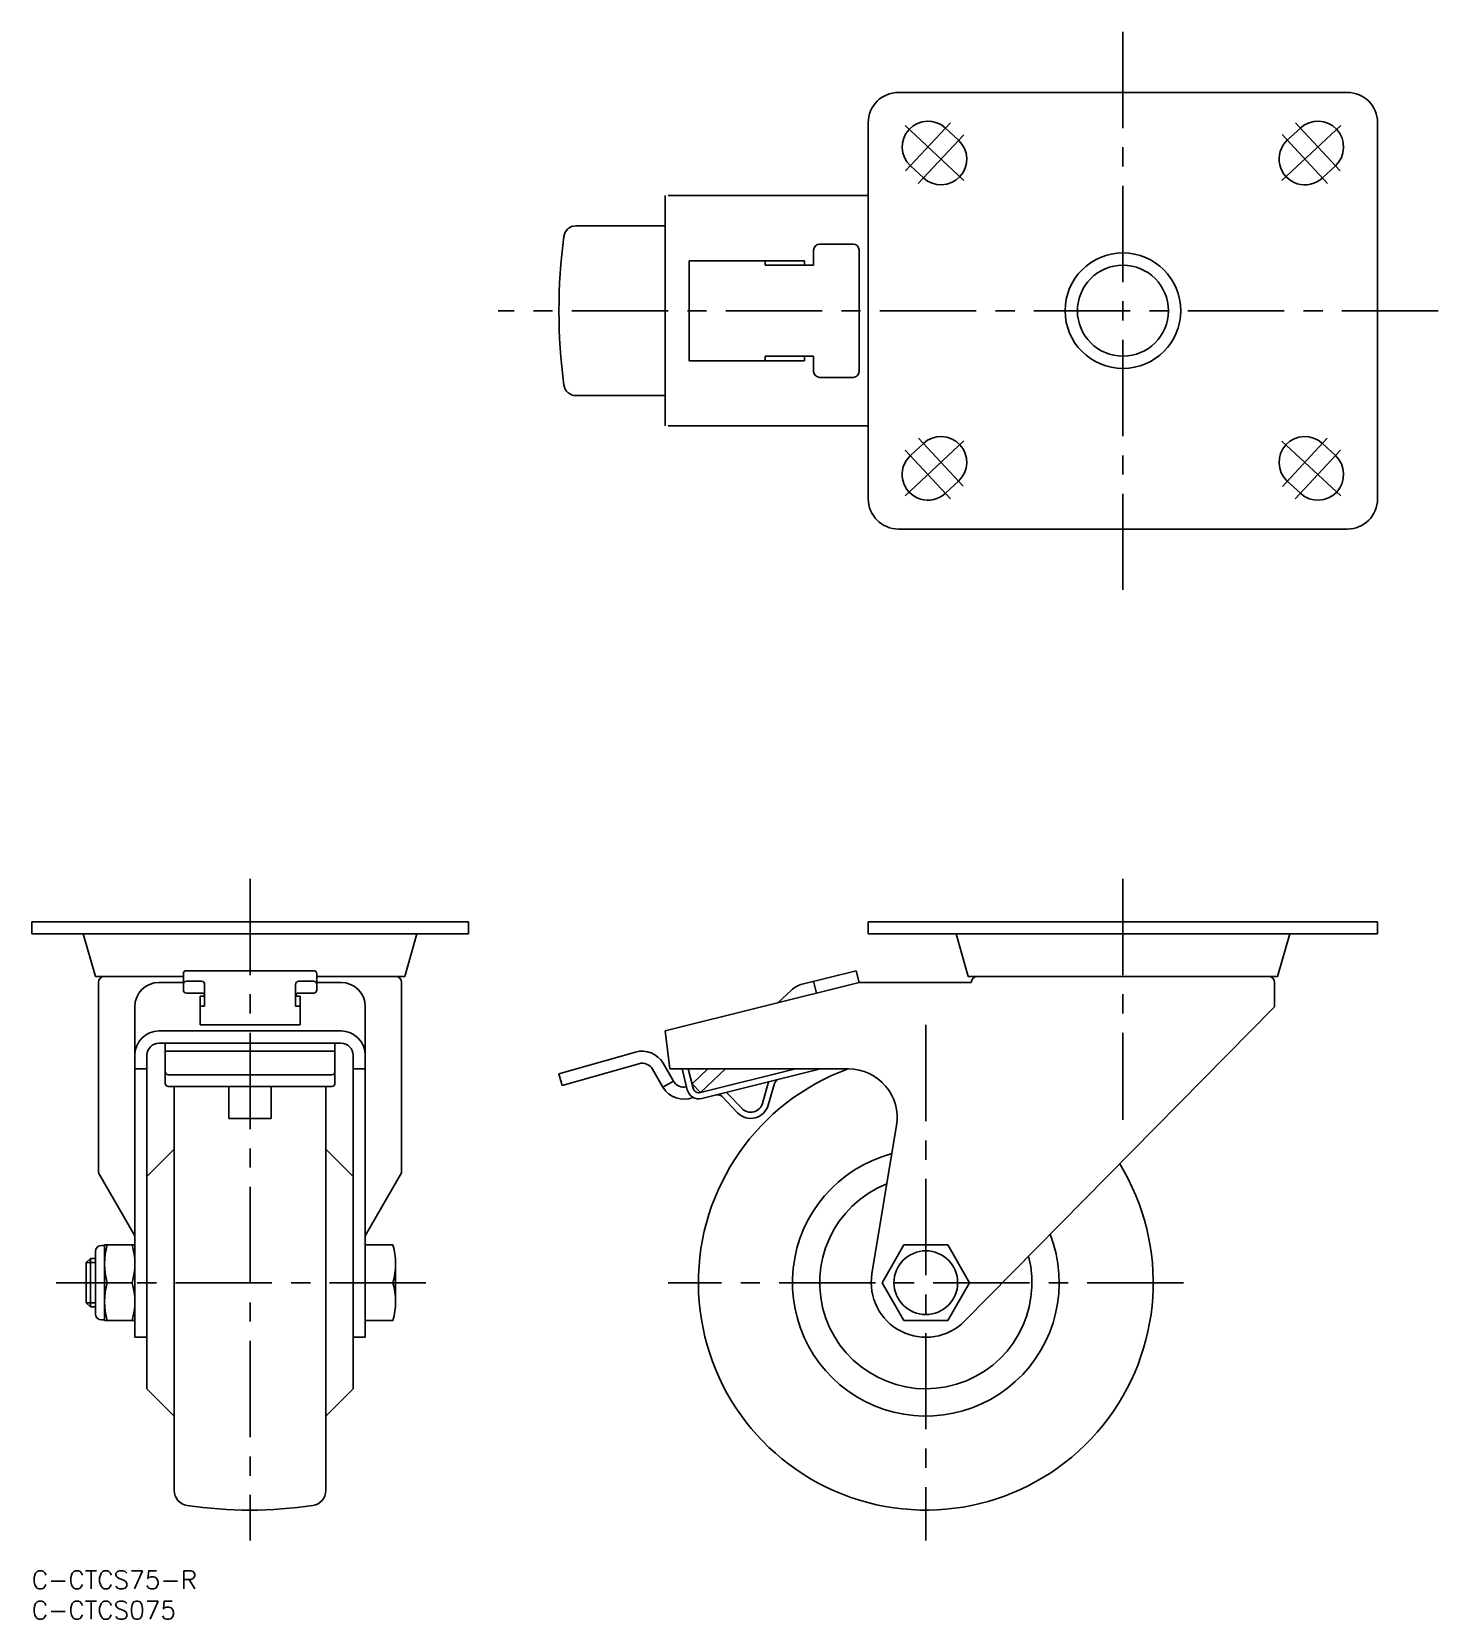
# Model space of a CAD drawing. Extents: x 0 to 232, y -8 to 254.
import ezdxf

# ---------------------------------------------------------------- set-up
doc = ezdxf.new("R2010")
doc.units = 0
doc.header["$LTSCALE"] = 0.5
doc.linetypes.add('CENTER', pattern=[50.8, 31.75, -6.35, 6.35, -6.35])
doc.linetypes.add('DASHED', pattern=[19.05, 12.7, -6.35])
for name, color, linetype in [('MSM_CENTER', 1, 'CENTER'), ('MSM_CONTINUOUS', 7, 'CONTINUOUS'), ('MSM_DASHED', 4, 'DASHED'), ('MSM_PART_NUMBER', 7, 'CONTINUOUS')]:
    doc.layers.add(name, color=color, linetype=linetype)
doc.styles.get("Standard").update_dxf_attribs({"font": 'txt.shx', "height": 3, "bigfont": 'bigfont.shx'})

msp = doc.modelspace()

# ---------------------------------------------------------------- linework, layer by layer
at = {"layer": 'MSM_CENTER'}
for p, q in [((179.94, 253.77), (179.94, 161.77)), ((144.01, 238.29), (153.72, 229.25)), ((144.11, 230.81), (151.49, 238.74)), ((215.87, 238.29), (206.16, 229.25)), ((215.76, 230.83), (208.38, 238.76)), ((146.2, 228.75), (153.68, 236.79)), ((213.67, 228.76), (206.19, 236.8)), ((231.94, 207.77), (76.94, 207.77)), ((144.02, 177.26), (153.73, 186.3)), ((146.23, 186.76), (153.61, 178.83)), ((215.87, 177.25), (206.16, 186.28)), ((213.64, 186.74), (206.26, 178.81)), ((144.04, 184.8), (151.52, 176.76)), ((215.83, 184.79), (208.35, 176.75)), ((36, 114.1), (36, 5)), ((179.94, 114.1), (179.94, 74.34)), ((147.44, 90), (147.44, 5)), ((65, 47.5), (4, 47.5)), ((189.94, 47.5), (104.94, 47.5))]:
    msp.add_line(p, q, dxfattribs=at)
at = {"layer": 'MSM_CONTINUOUS'}
for p, q in [((216.94, 243.77), (142.94, 243.77)), ((137.94, 176.77), (137.94, 238.77)), ((221.94, 176.77), (221.94, 238.77)), ((152.84, 235.88), (150.69, 237.88)), ((209.2, 237.88), (207.05, 235.88)), ((144.9, 231.66), (147.05, 229.66)), ((212.84, 229.66), (214.99, 231.66)), ((104.44, 226.77), (104.44, 188.77)), ((137.94, 226.77), (104.94, 226.77)), ((104.44, 221.77), (89.74, 221.77)), ((128.94, 217.77), (128.94, 215.27)), ((135.44, 218.77), (129.94, 218.77)), ((136.44, 217.77), (136.44, 197.77)), ((108.44, 216.02), (127.44, 216.02)), ((108.44, 216.02), (108.44, 199.52)), ((120.94, 216.02), (120.94, 215.27)), ((128.94, 215.27), (120.94, 215.27)), ((127.44, 216.02), (127.44, 215.27)), ((108.44, 199.52), (127.44, 199.52)), ((128.94, 200.27), (120.94, 200.27)), ((120.94, 199.52), (120.94, 200.27)), ((127.44, 200.27), (127.44, 199.52)), ((128.94, 200.27), (128.94, 197.77)), ((135.44, 196.77), (129.94, 196.77)), ((104.44, 193.77), (89.74, 193.77)), ((137.94, 188.77), (104.94, 188.77)), ((147.05, 185.88), (144.9, 183.88)), ((214.99, 183.88), (212.84, 185.88)), ((150.69, 177.66), (152.84, 179.66)), ((207.05, 179.66), (209.2, 177.66)), ((216.94, 171.77), (142.94, 171.77)), ((72, 107), (0, 107)), ((0, 107), (0, 105)), ((0, 105), (72, 105)), ((8.5, 105), (10.5, 98)), ((63.5, 105), (61.5, 98)), ((72, 105), (72, 107)), ((221.94, 107), (137.94, 107)), ((137.94, 107), (137.94, 105)), ((137.94, 105), (221.94, 105)), ((152.43, 105), (154.44, 98)), ((207.45, 105), (205.44, 98)), ((221.94, 105), (221.94, 107)), ((25, 98), (10.5, 98)), ((11, 97), (11, 65.62)), ((21, 97), (25, 97)), ((25, 98.44), (25, 95.75)), ((46.5, 98.94), (25.5, 98.94)), ((28, 97.19), (25.5, 97.19)), ((46.5, 97.19), (44, 97.19)), ((47, 98.44), (47, 95.75)), ((61.5, 98), (47, 98)), ((47, 97), (51, 97)), ((61, 97), (61, 65.62)), ((104.44, 89), (136.44, 97)), ((127.05, 96.71), (135.96, 98.94)), ((129.43, 95.25), (128.94, 97.19)), ((136.44, 97), (135.96, 98.94)), ((154.94, 97), (136.44, 97)), ((205.44, 98), (154.44, 98)), ((204.94, 97), (204.94, 93)), ((28, 95.25), (25.5, 95.25)), ((27.75, 94.75), (27.75, 90)), ((28.5, 94.75), (27.75, 94.75)), ((28.5, 96.69), (28.5, 93.12)), ((43.5, 96.69), (43.5, 93.12)), ((43.5, 94.75), (44.25, 94.75)), ((46.5, 95.25), (44, 95.25)), ((44.25, 94.75), (44.25, 90)), ((125.27, 95.74), (123.06, 93.65)), ((17, 93), (17, 38.5)), ((28.5, 93.12), (27.75, 93.12)), ((44.25, 93.12), (43.5, 93.12)), ((55, 93), (55, 38.5)), ((153.85, 41.18), (204.94, 93)), ((44.25, 90), (27.75, 90)), ((51, 89), (21, 89)), ((51, 87), (21, 87)), ((22, 87), (22, 80.35)), ((50, 87), (50, 80.35)), ((104.44, 89), (105.23, 82.75)), ((19, 85), (19, 30)), ((50, 85.68), (22, 85.68)), ((53, 85), (53, 30)), ((86.94, 81.92), (99.55, 85.52)), ((19, 82.75), (17, 82.75)), ((49.5, 81.78), (22.5, 81.78)), ((55, 82.75), (53, 82.75)), ((86.94, 81.92), (87.49, 80)), ((87.49, 80), (100.1, 83.6)), ((104.07, 79.75), (102.38, 82.68)), ((105.81, 80.75), (104.12, 83.68)), ((105.23, 82.75), (134.71, 82.75)), ((107.24, 82.75), (108.09, 79.32)), ((108.27, 82.75), (109.06, 79.56)), ((111.51, 82.75), (108.91, 80.3)), ((110.28, 78.84), (125.94, 82.75)), ((114.42, 82.75), (110.28, 78.84)), ((110.52, 77.86), (130.06, 82.75)), ((49.5, 79.85), (22.5, 79.85)), ((23.5, 79.85), (23.5, 13.24)), ((32.5, 79.85), (32.5, 74.59)), ((39.5, 79.85), (39.5, 74.59)), ((48.5, 79.85), (48.5, 13.24)), ((105.81, 80.75), (104.07, 79.75)), ((110.28, 78.84), (108.91, 80.3)), ((117.13, 76.2), (114.55, 78.87)), ((120.49, 77.04), (121.51, 80.61)), ((121.45, 76.77), (122.47, 80.34)), ((116.41, 75.51), (113.83, 78.18)), ((39.5, 74.59), (32.5, 74.59)), ((142.61, 73.45), (138.56, 48.97)), ((19, 65), (23.5, 69.5)), ((53, 65), (48.5, 69.5)), ((17, 55.23), (11, 65.62)), ((55, 55.23), (61, 65.62)), ((10.5, 42.35), (10.5, 52.65)), ((11.5, 53.65), (12, 53.65)), ((12, 41.25), (12, 53.75)), ((12, 53.75), (17, 53.75)), ((59.55, 53.75), (55, 53.75)), ((140.23, 47.5), (143.83, 53.75)), ((143.83, 53.75), (151.05, 53.75)), ((151.05, 53.75), (154.66, 47.5)), ((9, 50.82), (9.68, 51.5)), ((9, 50.82), (9, 44.18)), ((9.68, 51.5), (9.68, 43.5)), ((10.5, 51.5), (9.68, 51.5)), ((60, 44.37), (60, 50.62)), ((12.45, 47.5), (16.55, 47.5)), ((59.55, 47.5), (55, 47.5)), ((143.83, 41.25), (140.23, 47.5)), ((154.66, 47.5), (151.05, 41.25)), ((9, 44.18), (9.68, 43.5)), ((10.5, 43.5), (9.68, 43.5)), ((11.5, 41.35), (12, 41.35)), ((12, 41.25), (17, 41.25)), ((59.55, 41.25), (55, 41.25)), ((151.05, 41.25), (143.83, 41.25)), ((17, 38.5), (19, 38.5)), ((55, 38.5), (53, 38.5)), ((19, 30), (23.5, 25.5)), ((53, 30), (48.5, 25.5))]:
    msp.add_line(p, q, dxfattribs=at)
for centre, radius in [((179.94, 207.77), 9.53), ((179.94, 207.77), 7.5), ((147.44, 47.5), 5.25)]:
    msp.add_circle(centre, radius, dxfattribs=at)
for centre, radius, start, end in [((142.94, 238.77), 5, 90, 180), ((216.94, 238.77), 5, 0, 90), ((147.79, 234.77), 4.25, 47.07, 227.07), ((212.09, 234.77), 4.25, 312.93, 132.93), ((149.94, 232.77), 4.25, 227.07, 47.07), ((209.94, 232.77), 4.25, 132.93, 312.93), ((179.94, 207.77), 93, 172.4224, 187.5776), ((89.74, 219.77), 2, 90, 172.4224), ((129.94, 217.77), 1, 90, 180), ((135.44, 217.77), 1, 0, 90), ((129.94, 197.77), 1, 180, 270), ((135.44, 197.77), 1, 270, 0), ((89.74, 195.77), 2, 187.5776, 270), ((149.94, 182.77), 4.25, 312.93, 132.93), ((209.94, 182.77), 4.25, 47.07, 227.07), ((147.79, 180.77), 4.25, 132.93, 312.93), ((212.09, 180.77), 4.25, 227.07, 47.07), ((142.94, 176.77), 5, 180, 270), ((216.94, 176.77), 5, 270, 0), ((12, 97), 1, 90, 180), ((21, 93), 4, 90, 180), ((25.5, 98.44), 0.5, 90, 180), ((25.5, 96.69), 0.5, 90, 180), ((28, 96.69), 0.5, 0, 90), ((44, 96.69), 0.5, 90, 180), ((46.5, 98.44), 0.5, 0, 90), ((46.5, 96.69), 0.5, 0, 90), ((51, 93), 4, 0, 90), ((60, 97), 1, 0, 90), ((155.94, 97), 1, 90, 180), ((203.94, 97), 1, 0, 90), ((25.5, 95.75), 0.5, 180, 270), ((28, 94.75), 0.5, 0, 90), ((44, 94.75), 0.5, 90, 180), ((46.5, 95.75), 0.5, 270, 0), ((128.02, 92.83), 4, 104.0362, 133.3507), ((21, 85), 4, 90, 180), ((21, 85), 2, 90, 180), ((51, 85), 4, 0, 90), ((51, 85), 2, 0, 90), ((100.65, 81.68), 4, 30, 105.9454), ((22.5, 82.28), 0.5, 180, 270), ((49.5, 82.28), 0.5, 270, 0), ((100.65, 81.68), 2, 30, 105.9454), ((147.44, 47.5), 37.5, 109.948, 31.5186), ((134.71, 74.75), 8, 350.6199, 90), ((22.5, 80.35), 0.5, 180, 270), ((49.5, 80.35), 0.5, 270, 0), ((107.54, 81.75), 4, 210, 292.4896), ((107.54, 81.75), 2, 210, 282.6139), ((110.03, 79.81), 2, 194.0362, 284.0362), ((107.54, 81.75), 2, 312.4071, 313.3507), ((110.03, 79.81), 1, 194.0362, 284.0362), ((107.54, 81.75), 4, 313.2185, 313.3507), ((123.43, 80.06), 1, 104.0362, 164.0362), ((113.11, 77.48), 1, 44.0362, 104.0362), ((118.56, 77.59), 3, 224.0362, 344.0362), ((118.56, 77.59), 2, 224.0362, 344.0362), ((147.44, 47.5), 22, 104.7677, 21.2574), ((147.44, 47.5), 17.5, 111.5696, 14.4554), ((11.5, 52.65), 1, 90, 180), ((23.16, 50.62), 11.16, 163.7343, 196.2657), ((5.84, 50.62), 11.16, 343.7343, 16.2657), ((48.84, 50.62), 11.16, 343.7343, 16.2657), ((23.16, 44.37), 11.16, 163.7343, 196.2657), ((5.84, 44.37), 11.16, 343.7343, 16.2657), ((48.84, 44.37), 11.16, 343.7343, 16.2657), ((147.44, 47.5), 9, 170.6199, 315.4051), ((11.5, 42.35), 1, 180, 270), ((26, 13.24), 2.5, 180, 261.4804), ((46, 13.24), 2.5, 278.5196, 0), ((36, 80), 70, 261.4804, 278.5196)]:
    msp.add_arc(centre, radius, start, end, dxfattribs=at)
at = {"layer": 'MSM_DASHED'}
for p, q in [((10.5, 50.82), (9, 50.82)), ((10.5, 44.18), (9, 44.18))]:
    msp.add_line(p, q, dxfattribs=at)

# ---------------------------------------------------------------- texts
at = {"layer": 'MSM_PART_NUMBER'}
for s, p in [('C-CTCS75-R', (0, -3)), ('C-CTCS075', (0, -8))]:
    msp.add_text(s, height=3, dxfattribs=at).set_placement(p)

doc.saveas('drawing.dxf')
